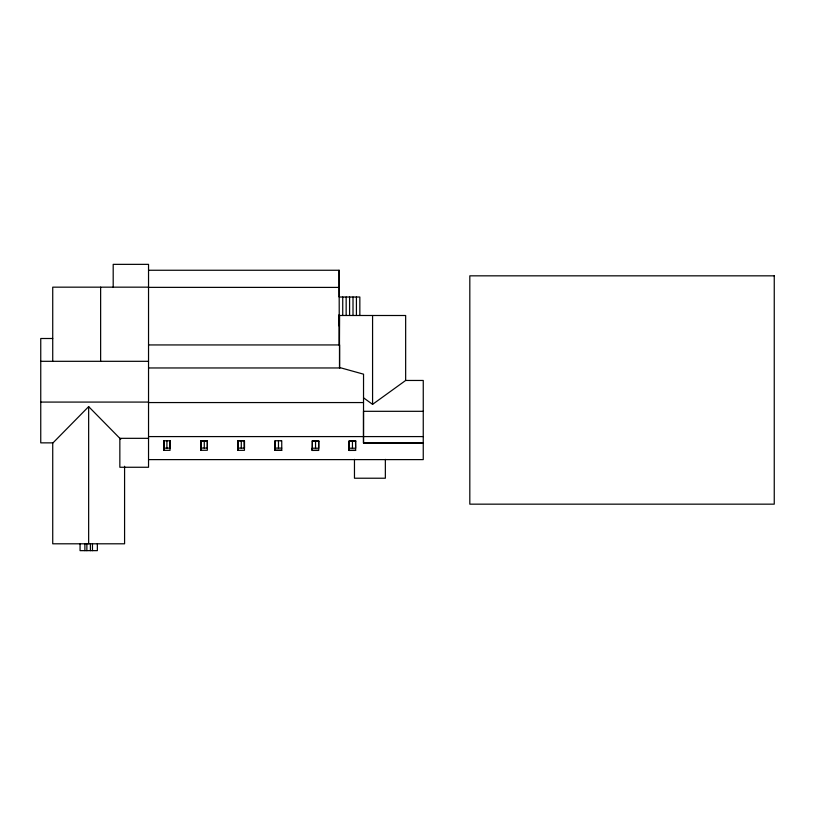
<?xml version="1.0" encoding="UTF-8"?>
<svg xmlns="http://www.w3.org/2000/svg" width="815" height="815" viewBox="0 0 815 815"><rect width="100%" height="100%" fill="white"/><g stroke="black" fill="none" stroke-linecap="round" stroke-linejoin="round"><path stroke-width="1.22" d="M201.213 440.813L201.203 450.277L201.111 448.067L207.326 448.067L207.326 440.803M238.123 448.118L238.123 450.328L238.031 440.772L244.439 440.772L244.439 450.328L238.031 450.328L238.123 440.772M238.123 450.328L238.123 440.864M238.031 448.118L244.439 448.118L244.439 440.854M281.745 450.318L275.195 450.318L275.195 440.762L275.103 450.318L275.103 440.762L281.745 440.762L281.745 450.318L275.195 450.318L275.103 448.107L281.745 448.107M281.369 441.424L281.369 440.762M312.247 440.966L318.726 440.874L318.726 450.43L312.247 450.43L312.339 440.874M312.339 440.966L312.339 450.43L317.656 450.267M318.726 440.966L318.726 448.219L312.247 448.219L312.339 450.43L312.339 448.219M349.166 441.536L349.166 450.43L349.258 440.966M355.523 440.874L355.635 441.536M201.213 448.067L201.203 450.277L201.213 440.721L207.479 440.721L207.326 441.384M275.195 450.318L275.195 448.107M339.366 345.336L339.488 315.507L339.488 367.494L363.541 374.166L363.5 443.044L423.25 443.044L363.541 443.044M355.635 450.308L349.248 450.43L349.258 440.874L355.635 440.874L355.635 450.43L349.248 450.43L349.258 448.219M363.5 443.044L363.5 411.31L423.26 411.31M120.742 439.234L88.652 406.614L53.006 442.861L40.75 442.861L40.75 338.5L52.73 338.5M363.541 397.832L372.577 404.352L405.656 380.462L423.26 380.462L423.25 459.609L148.534 459.609M201.407 440.721L207.122 440.721M238.031 440.772L244.296 440.772L244.439 441.435M312.593 440.874L318.512 440.874L318.726 441.536M349.258 440.874L355.635 440.874M148.534 270.254L339.122 270.254L339.295 344.949M148.534 287.165L52.73 287.165L52.73 361.31M148.534 287.359L339.295 287.41M339.315 297.017L359.843 297.017L359.843 315.487M339.315 315.487L405.656 315.507L405.656 380.462M148.534 344.939L339.611 344.939L339.611 367.962M40.75 361.31L148.534 361.31M339.488 367.494L340.049 367.962L148.534 367.962M40.75 402.08L148.534 402.08M148.534 402.559L363.541 402.559M148.534 436.585L423.26 436.585M148.534 438.327L119.846 438.327L119.846 467.26L148.534 467.26L148.534 264.355L113.193 264.355L113.193 287.165M170.04 440.783L163.774 440.783L163.795 450.338L170.04 450.338L170.04 440.793L170.04 448.138L163.683 448.138L163.683 440.783M201.213 440.721L207.326 440.721L207.326 450.277L201.111 450.277L201.111 440.721M163.683 448.138L163.795 450.338L163.805 440.783L163.795 450.338L163.774 448.138M349.248 450.43L349.166 448.219L355.635 448.219L355.523 440.966M244.296 440.854L244.439 448.118M385.352 459.375L385.352 478.222L354.464 478.222L354.464 459.375M372.577 315.507L372.577 404.352M356.42 297.017L356.42 315.487M353.007 297.017L353.007 315.487M352.447 440.884L352.447 448.219M349.584 297.017L349.584 315.487M346.161 297.017L346.161 315.487M342.738 297.017L342.738 315.487M339.122 270.254L339.122 296.782M339.122 314.549L339.122 325.969M315.537 440.874L315.537 448.219M278.475 440.762L278.475 448.107M241.281 440.772L241.281 448.118M204.27 440.721L204.27 448.067M166.912 440.793L166.912 448.138M124.583 466.272L124.583 543.799L52.73 543.799L52.73 442.861M100.632 287.165L100.632 361.31M97.352 543.799L97.352 550.645L80.064 550.645L80.064 543.799M92.462 543.799L92.462 550.645M90.383 543.799L90.383 550.645M88.652 406.614L88.652 543.799M86.869 543.799L86.869 550.645M84.882 543.799L84.882 550.645M774.25 275.837L469.817 275.837L469.817 504.159L774.25 504.159L774.25 275.837"/></g></svg>
